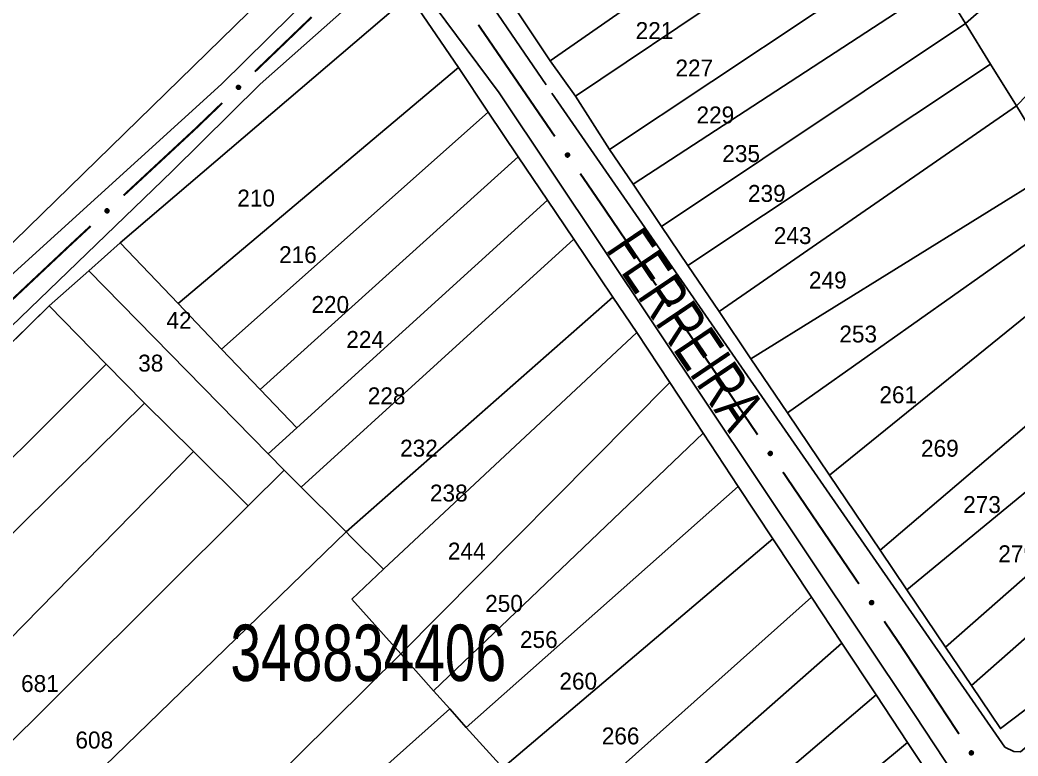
# Model space of a CAD drawing. Extents: x 199577 to 200882, y 4838726 to 4840156.
# Drawn here: x 200590.2 to 200678.8, y 4839135.2 to 4839200.4 of the extents above; entities that cross this region are included whole.
import ezdxf
from ezdxf.enums import TextEntityAlignment as Align

# ---------------------------------------------------------------- set-up
doc = ezdxf.new("R2010")
doc.units = 0
doc.header["$LTSCALE"] = 1.5
doc.header["$MEASUREMENT"] = 0
for name, color, linetype in [('CD_MALHA_LOTES', 7, 'CONTINUOUS'), ('CD_TXT_QUADRA', 2, 'CONTINUOUS'), ('RU-QUADRA', 210, 'CONTINUOUS'), ('SV-EIXO-RUA-PAV', 20, 'CONTINUOUS'), ('SV-RUA-PAVIM', 7, 'CONTINUOUS'), ('SV-TXT-RUA-PAV', 7, 'CONTINUOUS'), ('Th_NmrPorta', 1, 'CONTINUOUS')]:
    doc.layers.add(name, color=color, linetype=linetype)
doc.styles.add('ARIAL', font='ARIAL.SHX')

msp = doc.modelspace()

# ---------------------------------------------------------------- linework, layer by layer
at = {"layer": 'CD_MALHA_LOTES', "linetype": 'Continuous', "flags": 128}
for points in [[(200544.84, 4839205.13), (200588.87, 4839248.46), (200593.37, 4839248.08), (200618.27, 4839213.06), (200617.78, 4839208.29), (200568.86, 4839160.58), (200561, 4839160.38), (200539.91, 4839181.27)], [(200674.08, 4839200.12), (200701.61, 4839224.17)], [(200678.61, 4839192.84), (200705.87, 4839220.92)], [(200642.49, 4839188.97), (200669.75, 4839207.08)], [(200637.22, 4839196.81), (200650.81, 4839206.28)], [(200644.58, 4839185.88), (200671.87, 4839203.67)], [(200599.06, 4839180.67), (200624.73, 4839202.61), (200629.1, 4839196.23)], [(200639.47, 4839193.7), (200653.06, 4839202.81)], [(200633.85, 4839201.87), (200637.22, 4839196.81)], [(200674.08, 4839200.12), (200672.83, 4839202.13)], [(200647.11, 4839182.13), (200674.08, 4839200.12)], [(200676.31, 4839196.53), (200674.08, 4839200.12)], [(200639.47, 4839193.7), (200637.22, 4839196.81)], [(200649.44, 4839178.68), (200676.31, 4839196.53)], [(200678.61, 4839192.84), (200676.31, 4839196.53)], [(200604.19, 4839175.3), (200629.1, 4839196.23)], [(200629.1, 4839196.23), (200631.73, 4839192.27)], [(200642.49, 4839188.97), (200639.47, 4839193.7)], [(200652.21, 4839174.59), (200678.61, 4839192.84)], [(200681.77, 4839187.63), (200678.61, 4839192.84)], [(200608.06, 4839171.25), (200631.73, 4839192.27)], [(200631.73, 4839192.27), (200634.39, 4839188.32)], [(200644.58, 4839185.88), (200642.49, 4839188.97)], [(200611.48, 4839167.68), (200634.39, 4839188.32)], [(200634.39, 4839188.32), (200636.99, 4839184.45)], [(200655.03, 4839170.4), (200682.12, 4839187.19)], [(200647.11, 4839182.13), (200644.58, 4839185.88)], [(200614.73, 4839164.27), (200636.99, 4839184.45)], [(200636.99, 4839184.45), (200639.32, 4839181)], [(200658.28, 4839165.59), (200684.65, 4839184.23)], [(200649.44, 4839178.68), (200647.11, 4839182.13)], [(200596.28, 4839178.21), (200599.06, 4839180.67)], [(200604.19, 4839175.3), (200599.06, 4839180.67)], [(200615.12, 4839159.01), (200639.32, 4839181)], [(200639.32, 4839181), (200642.78, 4839175.87)], [(200662.01, 4839160.08), (200687.64, 4839180.8)], [(200652.21, 4839174.59), (200649.44, 4839178.68)], [(200592.76, 4839175.08), (200596.28, 4839178.21)], [(200612.19, 4839161.96), (200596.28, 4839178.21)], [(200577.08, 4839159.74), (200592.76, 4839175.08)], [(200597.81, 4839169.93), (200592.76, 4839175.08)], [(200608.06, 4839171.25), (200604.19, 4839175.3)], [(200619.12, 4839155.04), (200642.78, 4839175.87)], [(200642.78, 4839175.87), (200644.9, 4839172.72)], [(200666.51, 4839153.41), (200692.35, 4839175.42)], [(200655.03, 4839170.4), (200652.21, 4839174.59)], [(200622.43, 4839151.74), (200644.9, 4839172.72)], [(200644.9, 4839172.72), (200647.83, 4839168.29)], [(200668.88, 4839149.91), (200695.5, 4839171.81)], [(200611.48, 4839167.68), (200608.06, 4839171.25)], [(200597.81, 4839169.93), (200582.3, 4839154.5)], [(200601.22, 4839166.45), (200597.81, 4839169.93)], [(200658.28, 4839165.59), (200655.03, 4839170.4)], [(200623.97, 4839144.22), (200647.83, 4839168.29)], [(200647.83, 4839168.29), (200650.81, 4839163.79)], [(200672.31, 4839144.83), (200698.78, 4839168.06)], [(200614.73, 4839164.27), (200611.48, 4839167.68)], [(200577.72, 4839143.35), (200601.22, 4839166.45)], [(200605.57, 4839162.16), (200601.22, 4839166.45)], [(200662.01, 4839160.08), (200658.28, 4839165.59)], [(200612.19, 4839161.96), (200614.73, 4839164.27)], [(200626.87, 4839140.96), (200650.81, 4839163.79)], [(200650.81, 4839163.79), (200653.92, 4839159.08)], [(200582.35, 4839138.49), (200605.57, 4839162.16)], [(200610.42, 4839157.36), (200605.57, 4839162.16)], [(200613.6, 4839160.52), (200612.19, 4839161.96)], [(200613.6, 4839160.52), (200610.42, 4839157.36)], [(200615.12, 4839159.01), (200613.6, 4839160.52)], [(200666.51, 4839153.41), (200662.01, 4839160.08)], [(200618.66, 4839155.5), (200615.12, 4839159.01)], [(200629.78, 4839137.71), (200653.92, 4839159.08)], [(200653.92, 4839159.08), (200656.99, 4839154.44)], [(200586.79, 4839133.84), (200610.42, 4839157.36)], [(200591.8, 4839128.59), (200619.12, 4839155.04)], [(200619.12, 4839155.04), (200618.66, 4839155.5)], [(200619.51, 4839154.65), (200619.12, 4839155.04)], [(200622.43, 4839151.74), (200619.51, 4839154.65)], [(200633.03, 4839134.11), (200656.99, 4839154.44)], [(200656.99, 4839154.44), (200660.43, 4839149.25)], [(200668.88, 4839149.91), (200666.51, 4839153.41)], [(200619.63, 4839149.08), (200622.43, 4839151.74)], [(200672.31, 4839144.83), (200668.88, 4839149.91)], [(200674.61, 4839141.42), (200684.43, 4839150.06)], [(200623.97, 4839144.22), (200619.63, 4839149.08)], [(200637.66, 4839128.97), (200660.43, 4839149.25)], [(200660.43, 4839149.25), (200663.12, 4839145.19)], [(200640.63, 4839125.4), (200663.12, 4839145.19)], [(200663.12, 4839145.19), (200666.16, 4839140.58)], [(200688.01, 4839145.8), (200677.19, 4839137.6), (200674.61, 4839141.42)], [(200599.74, 4839120.27), (200623.97, 4839144.22)], [(200626.87, 4839140.96), (200623.97, 4839144.22)], [(200674.61, 4839141.42), (200672.31, 4839144.83)], [(200628.31, 4839139.35), (200626.87, 4839140.96)], [(200643.82, 4839121.55), (200666.16, 4839140.58)], [(200666.16, 4839140.58), (200668.95, 4839136.36)], [(200603.04, 4839116.82), (200628.31, 4839139.35)], [(200629.78, 4839137.71), (200628.31, 4839139.35)], [(200633.03, 4839134.11), (200629.78, 4839137.71)], [(200653.16, 4839125.46), (200661.78, 4839132.8), (200662.96, 4839131.41), (200668.95, 4839136.36)], [(200668.95, 4839136.36), (200670.88, 4839133.45), (200670.67, 4839131.25), (200657.84, 4839120.02)]]:
    msp.add_lwpolyline(points, dxfattribs=at)
at = {"layer": 'RU-QUADRA', "linetype": 'Continuous', "flags": 128}
msp.add_lwpolyline([(200531.57, 4839191.65), (200544.84, 4839205.13), (200588.87, 4839248.46), (200593.37, 4839248.08), (200618.27, 4839213.06), (200617.78, 4839208.29), (200568.86, 4839160.58), (200561, 4839160.38), (200539.91, 4839181.27), (200531.77, 4839189.34)], close=True, dxfattribs=at)
for points in [[(200586.73, 4839169.18), (200592.76, 4839175.08), (200596.28, 4839178.21), (200599.06, 4839180.67), (200624.73, 4839202.61), (200629.1, 4839196.23), (200631.73, 4839192.27), (200634.39, 4839188.32), (200636.99, 4839184.45), (200639.32, 4839181), (200642.78, 4839175.87), (200644.9, 4839172.72), (200647.83, 4839168.29), (200650.81, 4839163.79), (200653.92, 4839159.08), (200656.99, 4839154.44), (200660.43, 4839149.25), (200663.12, 4839145.19), (200666.16, 4839140.58), (200668.95, 4839136.36), (200670.88, 4839133.45)], [(200688.01, 4839145.8), (200677.19, 4839137.6), (200674.61, 4839141.42), (200672.31, 4839144.83), (200668.88, 4839149.91), (200666.51, 4839153.41), (200662.01, 4839160.08), (200658.28, 4839165.59), (200655.03, 4839170.4), (200652.21, 4839174.59), (200649.44, 4839178.68), (200647.11, 4839182.13), (200644.58, 4839185.88), (200642.49, 4839188.97), (200639.47, 4839193.7), (200637.22, 4839196.81), (200633.85, 4839201.87)]]:
    msp.add_lwpolyline(points, dxfattribs=at)
at = {"layer": 'SV-EIXO-RUA-PAV', "const_width": 0.18}
for points in [[(200611.002668, 4839195.852562), (200616.051806, 4839200.700882)], [(200637.634461, 4839190.117456), (200630.84859, 4839200.014524)], [(200605.72, 4839190.78), (200608.117447, 4839193.082094)], [(200599.359449, 4839184.879109), (200605.224249, 4839190.320076)], [(200605.224249, 4839190.320076), (200605.72, 4839190.78)], [(200641.87, 4839183.94), (200639.896418, 4839186.818434)], [(200642.156359, 4839183.518036), (200641.87, 4839183.94)], [(200646.648656, 4839176.898424), (200642.156359, 4839183.518036)], [(200594.65, 4839180.51), (200596.427049, 4839182.158626)], [(200594.230193, 4839180.115645), (200594.65, 4839180.51)], [(200587.670495, 4839173.953636), (200594.230193, 4839180.115645)], [(200653.4, 4839166.95), (200648.894805, 4839173.588618)], [(200653.949153, 4839166.141903), (200653.4, 4839166.95)], [(200655.635342, 4839163.660619), (200653.949153, 4839166.141903)], [(200664.628347, 4839150.427107), (200657.883593, 4839160.352241)], [(200668.33, 4839144.98), (200666.876599, 4839147.118729)], [(200668.557796, 4839144.634106), (200668.33, 4839144.98)], [(200673.507899, 4839137.117692), (200668.557796, 4839144.634106)]]:
    msp.add_lwpolyline(points, dxfattribs=at)
at = {"layer": 'SV-EIXO-RUA-PAV'}
for points in [[(200609.380176, 4839194.447214), (200609.380476, 4839194.496122), (200609.390734, 4839194.538094), (200609.409365, 4839194.570639), (200609.433328, 4839194.595104), (200609.460663, 4839194.617373), (200609.493175, 4839194.633744), (200609.533285, 4839194.643921), (200609.582348, 4839194.643965), (200609.624654, 4839194.63063), (200609.657537, 4839194.614071), (200609.684487, 4839194.590553), (200609.705675, 4839194.563636), (200609.721564, 4839194.529302), (200609.73148, 4839194.488554), (200609.73033, 4839194.439218), (200609.719991, 4839194.398139), (200609.701143, 4839194.367133), (200609.677328, 4839194.340189), (200609.649149, 4839194.31779), (200609.617142, 4839194.301903), (200609.576097, 4839194.291993), (200609.527418, 4839194.293773), (200609.486328, 4839194.303617), (200609.455066, 4839194.322025), (200609.429068, 4839194.346068), (200609.406399, 4839194.373213), (200609.388582, 4839194.40521), (200609.380176, 4839194.447214)], [(200638.755899, 4839188.287194), (200638.707698, 4839188.295478), (200638.667965, 4839188.312455), (200638.638901, 4839188.336152), (200638.618678, 4839188.36379), (200638.601174, 4839188.394395), (200638.590334, 4839188.429144), (200638.586845, 4839188.470378), (200638.594816, 4839188.518789), (200638.614882, 4839188.558349), (200638.63659, 4839188.588086), (200638.664195, 4839188.610832), (200638.694211, 4839188.627338), (200638.730679, 4839188.637405), (200638.7725, 4839188.640532), (200638.820985, 4839188.631339), (200638.859824, 4839188.614428), (200638.887334, 4839188.590769), (200638.910026, 4839188.562872), (200638.927522, 4839188.531413), (200638.937967, 4839188.497241), (200638.941039, 4839188.455128), (200638.931332, 4839188.407393), (200638.914908, 4839188.368464), (200638.891641, 4839188.340629), (200638.863673, 4839188.318907), (200638.83319, 4839188.300977), (200638.798713, 4839188.288626), (200638.755899, 4839188.287194)], [(200597.713048, 4839183.501848), (200597.714188, 4839183.550743), (200597.725166, 4839183.592533), (200597.744354, 4839183.624752), (200597.768734, 4839183.648802), (200597.796447, 4839183.670598), (200597.829235, 4839183.686408), (200597.869514, 4839183.695894), (200597.91857, 4839183.695095), (200597.960641, 4839183.681036), (200597.993235, 4839183.663914), (200598.019777, 4839183.639936), (200598.0405, 4839183.61266), (200598.055796, 4839183.578057), (200598.06501, 4839183.537145), (200598.063013, 4839183.487836), (200598.05197, 4839183.44694), (200598.032592, 4839183.416263), (200598.008317, 4839183.389733), (200597.979758, 4839183.36782), (200597.947482, 4839183.352486), (200597.906273, 4839183.343283), (200597.857632, 4839183.345899), (200597.816717, 4839183.356448), (200597.785776, 4839183.37539), (200597.760194, 4839183.399876), (200597.737996, 4839183.427406), (200597.720731, 4839183.459705), (200597.713048, 4839183.501848)], [(200647.761326, 4839175.062818), (200647.713165, 4839175.071333), (200647.673514, 4839175.088499), (200647.644563, 4839175.112335), (200647.624473, 4839175.140069), (200647.607115, 4839175.170757), (200647.596442, 4839175.205559), (200647.593151, 4839175.246808), (200647.601353, 4839175.295181), (200647.621608, 4839175.334644), (200647.643458, 4839175.364277), (200647.671171, 4839175.386891), (200647.701266, 4839175.403253), (200647.737782, 4839175.413145), (200647.779617, 4839175.416072), (200647.828058, 4839175.406647), (200647.866815, 4839175.389551), (200647.894212, 4839175.36576), (200647.91677, 4839175.337755), (200647.934116, 4839175.306213), (200647.944396, 4839175.271991), (200647.947267, 4839175.229864), (200647.937332, 4839175.182176), (200647.920722, 4839175.143326), (200647.897322, 4839175.115602), (200647.869251, 4839175.094014), (200647.838682, 4839175.07623), (200647.804146, 4839175.064044), (200647.761326, 4839175.062818)], [(200656.749178, 4839161.825721), (200656.701011, 4839161.834205), (200656.661349, 4839161.851346), (200656.632383, 4839161.875164), (200656.612275, 4839161.902885), (200656.594898, 4839161.933562), (200656.584202, 4839161.968357), (200656.580885, 4839162.009604), (200656.589057, 4839162.057982), (200656.609287, 4839162.097458), (200656.631118, 4839162.127105), (200656.658817, 4839162.149736), (200656.688901, 4839162.166118), (200656.725411, 4839162.176033), (200656.767244, 4839162.178987), (200656.815691, 4839162.169592), (200656.854459, 4839162.152521), (200656.881871, 4839162.128748), (200656.904447, 4839162.100757), (200656.921812, 4839162.069225), (200656.932115, 4839162.03501), (200656.935013, 4839161.992885), (200656.925107, 4839161.945191), (200656.908522, 4839161.90633), (200656.88514, 4839161.878591), (200656.857082, 4839161.856986), (200656.826525, 4839161.839182), (200656.791997, 4839161.826974), (200656.749178, 4839161.825721)], [(200665.742184, 4839148.592208), (200665.694017, 4839148.600693), (200665.654354, 4839148.617834), (200665.625389, 4839148.641652), (200665.605281, 4839148.669373), (200665.587904, 4839148.70005), (200665.577208, 4839148.734844), (200665.573891, 4839148.776092), (200665.582062, 4839148.82447), (200665.602292, 4839148.863946), (200665.624124, 4839148.893592), (200665.651823, 4839148.916224), (200665.681907, 4839148.932606), (200665.718417, 4839148.942521), (200665.76025, 4839148.945474), (200665.808697, 4839148.93608), (200665.847465, 4839148.919009), (200665.874877, 4839148.895235), (200665.897453, 4839148.867245), (200665.914818, 4839148.835713), (200665.925121, 4839148.801498), (200665.928018, 4839148.759373), (200665.918113, 4839148.711679), (200665.901528, 4839148.672818), (200665.878145, 4839148.645079), (200665.850088, 4839148.623473), (200665.819531, 4839148.60567), (200665.785003, 4839148.593462), (200665.742184, 4839148.592208)], [(200674.595014, 4839135.266837), (200674.546975, 4839135.276018), (200674.507565, 4839135.293733), (200674.478948, 4839135.317968), (200674.459245, 4839135.345978), (200674.442314, 4839135.376904), (200674.432124, 4839135.41185), (200674.429405, 4839135.453141), (200674.438277, 4839135.501395), (200674.459077, 4839135.540574), (200674.481336, 4839135.569901), (200674.50936, 4839135.592128), (200674.539679, 4839135.608072), (200674.576329, 4839135.617457), (200674.6182, 4839135.619804), (200674.666506, 4839135.609708), (200674.705023, 4839135.592076), (200674.732087, 4839135.567908), (200674.754255, 4839135.539593), (200674.771161, 4839135.507813), (200674.780966, 4839135.473452), (200674.783253, 4839135.431289), (200674.772657, 4839135.383744), (200674.75551, 4839135.345127), (200674.731728, 4839135.317731), (200674.70336, 4839135.296534), (200674.672548, 4839135.279176), (200674.637846, 4839135.26747), (200674.595014, 4839135.266837)]]:
    msp.add_lwpolyline(points, close=True, dxfattribs=at)
for points in [[(200609.380176, 4839194.447214), (200609.533285, 4839194.643921)], [(200609.380476, 4839194.496122), (200609.493175, 4839194.633744)], [(200609.381422, 4839194.473848), (200609.508187, 4839194.633406)], [(200609.38622, 4839194.520073), (200609.471217, 4839194.618715)], [(200609.386231, 4839194.425497), (200609.556577, 4839194.640145)], [(200609.388582, 4839194.40521), (200609.582348, 4839194.643965)], [(200609.390734, 4839194.538094), (200609.460663, 4839194.617373)], [(200609.401, 4839194.392385), (200609.599889, 4839194.634441)], [(200609.406399, 4839194.373213), (200609.624654, 4839194.63063)], [(200609.419706, 4839194.363054), (200609.636272, 4839194.620192)], [(200609.429068, 4839194.346068), (200609.657537, 4839194.614071)], [(200609.44424, 4839194.335534), (200609.671554, 4839194.599209)], [(200609.455066, 4839194.322025), (200609.684487, 4839194.590553)], [(200609.473733, 4839194.31467), (200609.693252, 4839194.574643)], [(200609.486328, 4839194.303617), (200609.705675, 4839194.563636)], [(200609.509132, 4839194.299476), (200609.710934, 4839194.542437)], [(200609.527418, 4839194.293773), (200609.721564, 4839194.529302)], [(200609.553468, 4839194.296646), (200609.72468, 4839194.506451)], [(200609.576097, 4839194.291993), (200609.73148, 4839194.488554)], [(200609.598944, 4839194.302479), (200609.725631, 4839194.458178)], [(200609.617142, 4839194.301903), (200609.73033, 4839194.439218)], [(200609.635836, 4839194.313311), (200609.720872, 4839194.413882)], [(200609.649149, 4839194.31779), (200609.719991, 4839194.398139)], [(200638.755899, 4839188.287194), (200638.586845, 4839188.470378)], [(200638.707698, 4839188.295478), (200638.590334, 4839188.429144)], [(200638.729827, 4839188.292774), (200638.593119, 4839188.4439)], [(200638.778314, 4839188.28962), (200638.594375, 4839188.492741)], [(200638.798713, 4839188.288626), (200638.594816, 4839188.518789)], [(200638.667965, 4839188.312455), (200638.601174, 4839188.394395)], [(200638.685006, 4839188.305058), (200638.601573, 4839188.405026)], [(200638.813393, 4839188.298782), (200638.607078, 4839188.534539)], [(200638.83319, 4839188.300977), (200638.614882, 4839188.558349)], [(200638.845386, 4839188.312446), (200638.627079, 4839188.568106)], [(200638.863673, 4839188.318907), (200638.63659, 4839188.588086)], [(200638.876544, 4839188.332154), (200638.653542, 4839188.599486)], [(200638.891641, 4839188.340629), (200638.664195, 4839188.610832)], [(200638.901946, 4839188.357843), (200638.681323, 4839188.61688)], [(200638.914908, 4839188.368464), (200638.694211, 4839188.627338)], [(200638.922719, 4839188.390285), (200638.715985, 4839188.629064)], [(200638.931332, 4839188.407393), (200638.730679, 4839188.637405)], [(200638.932752, 4839188.433563), (200638.753733, 4839188.636747)], [(200638.941039, 4839188.455128), (200638.7725, 4839188.640532)], [(200638.934427, 4839188.479381), (200638.801512, 4839188.6298)], [(200638.937967, 4839188.497241), (200638.820985, 4839188.631339)], [(200638.929766, 4839188.517547), (200638.844436, 4839188.617869)], [(200638.927522, 4839188.531413), (200638.859824, 4839188.614428)], [(200597.713048, 4839183.501848), (200597.869514, 4839183.695894)], [(200597.714188, 4839183.550743), (200597.829235, 4839183.686408)], [(200597.714751, 4839183.528456), (200597.84424, 4839183.685812)], [(200597.718729, 4839183.48003), (200597.892738, 4839183.691719)], [(200597.720343, 4839183.574592), (200597.807022, 4839183.671759)], [(200597.720731, 4839183.459705), (200597.91857, 4839183.695095)], [(200597.725166, 4839183.592533), (200597.796447, 4839183.670598)], [(200597.732927, 4839183.446669), (200597.935946, 4839183.685271)], [(200597.737996, 4839183.427406), (200597.960641, 4839183.681036)], [(200597.751127, 4839183.41702), (200597.972079, 4839183.670399)], [(200597.760194, 4839183.399876), (200597.993235, 4839183.663914)], [(200597.775183, 4839183.389083), (200598.006994, 4839183.648814)], [(200597.785776, 4839183.37539), (200598.019777, 4839183.639936)], [(200597.804314, 4839183.367715), (200598.028267, 4839183.623878)], [(200597.816717, 4839183.356448), (200598.0405, 4839183.61266)], [(200597.839447, 4839183.351915), (200598.045394, 4839183.591373)], [(200597.857632, 4839183.345899), (200598.055796, 4839183.578057)], [(200597.883727, 4839183.348324), (200598.058519, 4839183.555156)], [(200597.906273, 4839183.343283), (200598.06501, 4839183.537145)], [(200597.929297, 4839183.353374), (200598.05864, 4839183.506874)], [(200597.947482, 4839183.352486), (200598.063013, 4839183.487836)], [(200597.966369, 4839183.363571), (200598.053121, 4839183.462666)], [(200597.979758, 4839183.36782), (200598.05197, 4839183.44694)], [(200647.761326, 4839175.062818), (200647.593151, 4839175.246808)], [(200647.713165, 4839175.071333), (200647.596442, 4839175.205559)], [(200647.735281, 4839175.068522), (200647.599297, 4839175.220301)], [(200647.783752, 4839175.065137), (200647.600787, 4839175.269135)], [(200647.804146, 4839175.064044), (200647.601353, 4839175.295181)], [(200647.673514, 4839175.088499), (200647.607115, 4839175.170757)], [(200647.690519, 4839175.081021), (200647.607566, 4839175.181387)], [(200647.818875, 4839175.074131), (200647.61369, 4839175.310872)], [(200647.838682, 4839175.07623), (200647.621608, 4839175.334644)], [(200647.850933, 4839175.087641), (200647.633851, 4839175.344343)], [(200647.869251, 4839175.094014), (200647.643458, 4839175.364277)], [(200647.882184, 4839175.1072), (200647.660464, 4839175.375596)], [(200647.897322, 4839175.115602), (200647.671171, 4839175.386891)], [(200647.907709, 4839175.132768), (200647.688328, 4839175.392856)], [(200647.920722, 4839175.143326), (200647.701266, 4839175.403253)], [(200647.928637, 4839175.165109), (200647.723048, 4839175.404875)], [(200647.937332, 4839175.182176), (200647.737782, 4839175.413145)], [(200647.938878, 4839175.208339), (200647.760832, 4839175.412377)], [(200647.947267, 4839175.229864), (200647.779617, 4839175.416072)], [(200647.940771, 4839175.254148), (200647.808578, 4839175.405201)], [(200647.944396, 4839175.271991), (200647.828058, 4839175.406647)], [(200647.936293, 4839175.292336), (200647.851444, 4839175.393065)], [(200647.934116, 4839175.306213), (200647.866815, 4839175.389551)], [(200656.749178, 4839161.825721), (200656.580885, 4839162.009604)], [(200656.701011, 4839161.834205), (200656.584202, 4839161.968357)], [(200656.723129, 4839161.831408), (200656.587049, 4839161.9831)], [(200656.771602, 4839161.828054), (200656.588508, 4839162.031935)], [(200656.791997, 4839161.826974), (200656.589057, 4839162.057982)], [(200656.661349, 4839161.851346), (200656.594898, 4839161.933562)], [(200656.678359, 4839161.843879), (200656.595342, 4839161.944192)], [(200656.806719, 4839161.83707), (200656.601383, 4839162.073681)], [(200656.826525, 4839161.839182), (200656.609287, 4839162.097458)], [(200656.838769, 4839161.850601), (200656.621523, 4839162.107165)], [(200656.857082, 4839161.856986), (200656.631118, 4839162.127105)], [(200656.870008, 4839161.87018), (200656.648117, 4839162.138435)], [(200656.88514, 4839161.878591), (200656.658817, 4839162.149736)], [(200656.895516, 4839161.895763), (200656.67597, 4839162.155713)], [(200656.908522, 4839161.90633), (200656.688901, 4839162.166118)], [(200656.916423, 4839161.928119), (200656.710682, 4839162.167753)], [(200656.925107, 4839161.945191), (200656.725411, 4839162.176033)], [(200656.926636, 4839161.971354), (200656.748462, 4839162.17528)], [(200656.935013, 4839161.992885), (200656.767244, 4839162.178987)], [(200656.928501, 4839162.017165), (200656.796212, 4839162.168134)], [(200656.932115, 4839162.03501), (200656.815691, 4839162.169592)], [(200656.923999, 4839162.05535), (200656.839086, 4839162.156025)], [(200656.921812, 4839162.069225), (200656.854459, 4839162.152521)], [(200665.742184, 4839148.592208), (200665.573891, 4839148.776092)], [(200665.694017, 4839148.600693), (200665.577208, 4839148.734844)], [(200665.716135, 4839148.597896), (200665.580055, 4839148.749588)], [(200665.764608, 4839148.594541), (200665.581513, 4839148.798423)], [(200665.785003, 4839148.593462), (200665.582062, 4839148.82447)], [(200665.654354, 4839148.617834), (200665.587904, 4839148.70005)], [(200665.671365, 4839148.610366), (200665.588348, 4839148.71068)], [(200665.799725, 4839148.603558), (200665.594389, 4839148.840169)], [(200665.819531, 4839148.60567), (200665.602292, 4839148.863946)], [(200665.831775, 4839148.617089), (200665.614529, 4839148.873652)], [(200665.850088, 4839148.623473), (200665.624124, 4839148.893592)], [(200665.863013, 4839148.636668), (200665.641123, 4839148.904922)], [(200665.878145, 4839148.645079), (200665.651823, 4839148.916224)], [(200665.888522, 4839148.662251), (200665.668976, 4839148.922201)], [(200665.901528, 4839148.672818), (200665.681907, 4839148.932606)], [(200665.909429, 4839148.694606), (200665.703688, 4839148.934241)], [(200665.918113, 4839148.711679), (200665.718417, 4839148.942521)], [(200665.919642, 4839148.737842), (200665.741467, 4839148.941767)], [(200665.928018, 4839148.759373), (200665.76025, 4839148.945474)], [(200665.921506, 4839148.783653), (200665.789218, 4839148.934622)], [(200665.925121, 4839148.801498), (200665.808697, 4839148.93608)], [(200665.917004, 4839148.821838), (200665.832092, 4839148.922513)], [(200665.914818, 4839148.835713), (200665.847465, 4839148.919009)], [(200674.595014, 4839135.266837), (200674.429405, 4839135.453141)], [(200674.546975, 4839135.276018), (200674.432124, 4839135.41185)], [(200674.56905, 4839135.272901), (200674.435184, 4839135.426551)], [(200674.61747, 4839135.268844), (200674.437351, 4839135.475359)], [(200674.637846, 4839135.26747), (200674.438277, 4839135.501395)], [(200674.507565, 4839135.293733), (200674.442314, 4839135.376904)], [(200674.524466, 4839135.28602), (200674.442912, 4839135.387526)], [(200674.652714, 4839135.277351), (200674.45083, 4839135.516914)], [(200674.672548, 4839135.279176), (200674.459077, 4839135.540574)], [(200674.684956, 4839135.290415), (200674.471454, 4839135.550102)], [(200674.70336, 4839135.296534), (200674.481336, 4839135.569901)], [(200674.716476, 4839135.309539), (200674.498498, 4839135.580983)], [(200674.731728, 4839135.317731), (200674.50936, 4839135.592128)], [(200674.742352, 4839135.33475), (200674.526598, 4839135.597856)], [(200674.75551, 4839135.345127), (200674.539679, 4839135.608072)], [(200674.763726, 4839135.366799), (200674.561481, 4839135.609392)], [(200674.772657, 4839135.383744), (200674.576329, 4839135.617457)], [(200674.774565, 4839135.409882), (200674.599366, 4839135.616369)], [(200674.783253, 4839135.431289), (200674.6182, 4839135.619804)], [(200674.777094, 4839135.455661), (200674.647008, 4839135.608532)], [(200674.780966, 4839135.473452), (200674.666506, 4839135.609708)], [(200674.773146, 4839135.493907), (200674.689702, 4839135.595803)], [(200674.771161, 4839135.507813), (200674.705023, 4839135.592076)]]:
    msp.add_lwpolyline(points, dxfattribs=at)
at = {"layer": 'SV-RUA-PAVIM', "linetype": 'Continuous'}
for points in [[(200531.34, 4839194.88, 5.37), (200566.46, 4839231.06, 5.44), (200583.88, 4839249.09, 5.44), (200585.92, 4839250.04, 5.44), (200588.77, 4839250.53, 5.44), (200590.78, 4839250.35, 5.44), (200592.86, 4839250.01, 5.44), (200594.74, 4839248.95, 5.44), (200620.18, 4839212.54, 5.45), (200621.01, 4839210.97, 5.45), (200621.11, 4839209.27, 5.45), (200620.5, 4839207.04, 5.45), (200608.06, 4839194.74, 5.45), (200567.65, 4839158.11, 5.16), (200564.98, 4839157.28, 5.17), (200561.3, 4839157.71, 5.15), (200529.16, 4839188.37, 5.39), (200528.53, 4839190.22, 5.4), (200528.88, 4839192.19, 5.4)], [(200611.48, 4839194.74, 5.45), (200622.08, 4839204.14, 5.45), (200623.64, 4839204.44, 5.45), (200624.97, 4839204.43, 5.43), (200626.07, 4839202.91, 5.43), (200632.7, 4839193.97, 5.43), (200669.56, 4839138.85, 6.88), (200673.12, 4839133.46, 6.35), (200673.34, 4839131.85, 6.35), (200672.75, 4839130.28, 6.35), (200627.88, 4839091.58, 5.46), (200626.77, 4839091.35, 5.46), (200625.46, 4839091.94, 5.46), (200591.79, 4839126.97, 5.18), (200568.81, 4839150.28, 5.07), (200568.48, 4839152.12, 5.08), (200569.15, 4839153.78, 5.08), (200603.68, 4839187.04, 5.76)]]:
    msp.add_polyline3d(points, close=True, dxfattribs=at)
msp.add_polyline3d([(200637.38, 4839193.96, 5.96), (200653.93, 4839170.04, 6.48), (200677.58, 4839135.94, 6.78), (200678.37, 4839135.57, 6.77), (200678.97, 4839135.55, 6.77), (200722.97, 4839172.94, 8.64), (200742.84, 4839191.61, 10.17), (200743.18, 4839194.09, 10.17), (200743.02, 4839195.08, 9.83), (200722.43, 4839210.58, 9.53), (200688.41, 4839237.7, 8.82), (200675.87, 4839247.4, 8), (200674.88, 4839247.92, 8), (200673.79, 4839247.75, 8), (200672.69, 4839247.12, 8), (200642.1, 4839221.19, 5.71), (200629.95, 4839211.33, 6.11), (200628.92, 4839207.86, 5.95), (200629.49, 4839205.49, 5.88), (200636.86, 4839194.69, 5.87)], dxfattribs=at)

# ---------------------------------------------------------------- texts
at = {"layer": 'CD_TXT_QUADRA', "style": 'ARIAL', "width": 0.7}
msp.add_text('348834406', height=5, dxfattribs=at).set_placement((200608.84, 4839141.82))
at = {"layer": 'SV-TXT-RUA-PAV', "style": 'ARIAL', "width": 0.7}
msp.add_text('FERREIRA', height=4, rotation=304, dxfattribs=at).set_placement((200642.09, 4839180.1))
at = {"layer": 'Th_NmrPorta', "color": 1}
for s, p in [('221', (200644.809632, 4839199.501064)), ('227', (200648.339632, 4839196.181064)), ('229', (200650.209632, 4839192.021064)), ('235', (200652.499632, 4839188.591064)), ('239', (200654.779632, 4839185.061064)), ('210', (200609.452182, 4839184.646739)), ('243', (200657.069632, 4839181.321064)), ('216', (200613.159143, 4839179.631366)), ('249', (200660.189632, 4839177.371064)), ('220', (200616.029143, 4839175.211366)), ('42', (200603.166739, 4839173.807818)), ('253', (200662.889632, 4839172.591064)), ('224', (200619.129143, 4839172.111366)), ('38', (200600.655842, 4839170.010094)), ('261', (200666.44415, 4839167.206965)), ('228', (200621.03134, 4839167.109825)), ('232', (200623.90134, 4839162.469825)), ('269', (200670.139143, 4839162.461366)), ('238', (200626.55134, 4839158.489825)), ('273', (200673.879143, 4839157.471366)), ('244', (200628.141695, 4839153.342086)), ('279', (200676.999143, 4839153.101366)), ('250', (200631.451695, 4839148.702086)), ('256', (200634.541695, 4839145.502086)), ('681', (200590.259906, 4839141.595842)), ('260', (200638.04134, 4839141.809825)), ('608', (200595.082182, 4839136.586739)), ('266', (200641.80134, 4839136.949825))]:
    msp.add_text(s, height=1.5, dxfattribs=at).set_placement(p, align=Align.MIDDLE_LEFT)

doc.saveas('drawing.dxf')
